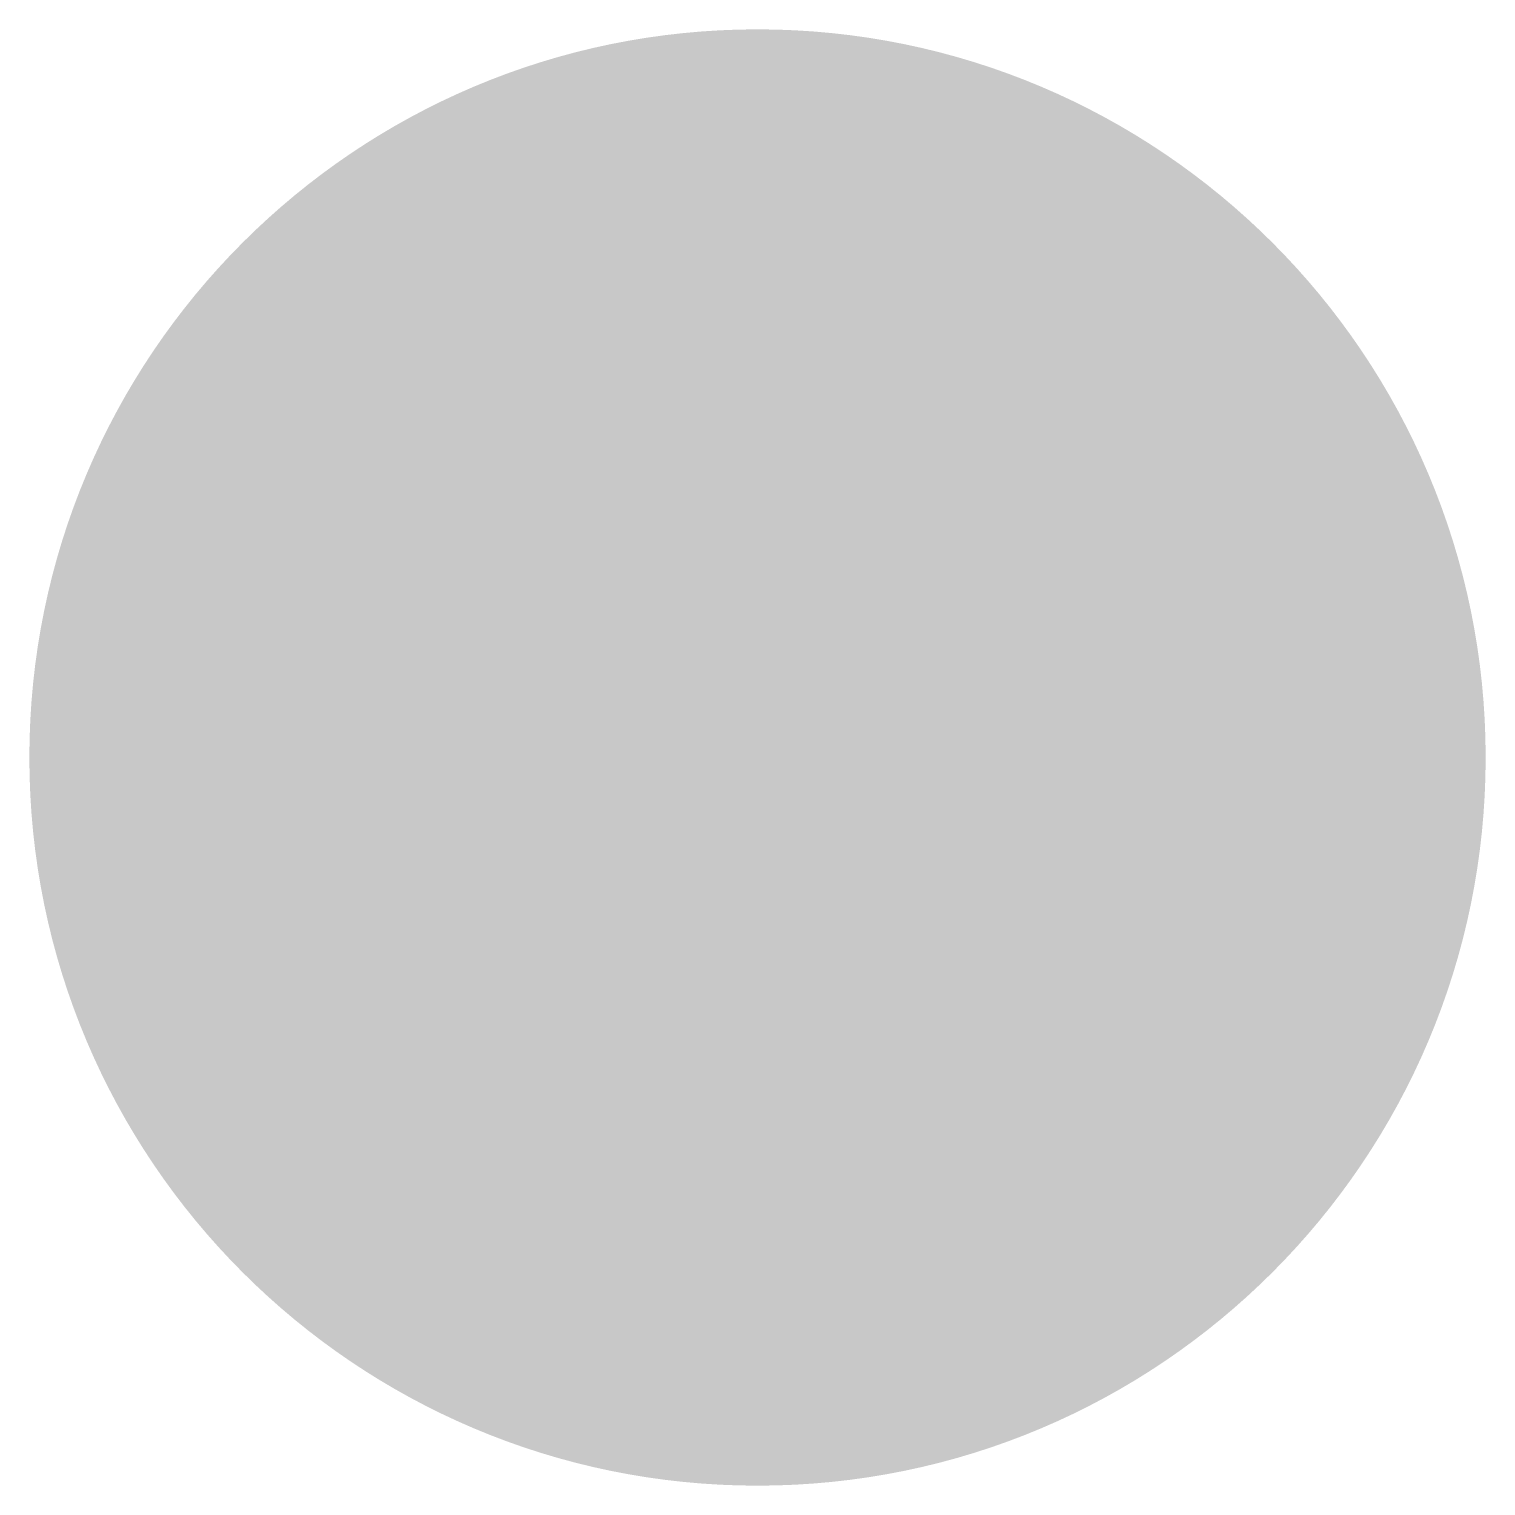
# Model space of a CAD drawing. Header units: inches. Extents: x -3 to 191, y -18 to 93.
# Drawn here: x 107.3 to 107.9, y 38.8 to 39.4 of the extents above; entities that cross this region are included whole.
import ezdxf

# ---------------------------------------------------------------- set-up
doc = ezdxf.new("R2010")
doc.units = ezdxf.units.IN
for name, color, linetype in [('Bottom Layer', 5, 'Continuous'), ('GND 1', 90, 'Continuous'), ('GND 2', 156, 'Continuous'), ('PWR', 16, 'Continuous'), ('Signal L4', 76, 'Continuous'), ('Top Layer', 1, 'Continuous'), ('Via Holes', 16, 'Continuous')]:
    doc.layers.add(name, color=color, linetype=linetype)

msp = doc.modelspace()

# ---------------------------------------------------------------- hatches: boundary and pattern name
at = {"layer": 'Bottom Layer'}
h = msp.add_hatch(color=5, dxfattribs=at)
edge = h.paths.add_edge_path()
edge.add_arc((107.60002, 39.1), 0.3, 0, 360)
at = {"layer": 'GND 1'}
h = msp.add_hatch(color=90, dxfattribs=at)
edge = h.paths.add_edge_path()
edge.add_arc((107.60002, 39.1), 0.3, 0, 360)
at = {"layer": 'GND 2'}
h = msp.add_hatch(color=156, dxfattribs=at)
edge = h.paths.add_edge_path()
edge.add_arc((107.60002, 39.1), 0.3, 0, 360)
at = {"layer": 'PWR'}
h = msp.add_hatch(color=16, dxfattribs=at)
edge = h.paths.add_edge_path()
edge.add_arc((107.60002, 39.1), 0.3, 0, 360)
at = {"layer": 'Signal L4'}
h = msp.add_hatch(color=76, dxfattribs=at)
edge = h.paths.add_edge_path()
edge.add_arc((107.60002, 39.1), 0.3, 0, 360)
at = {"layer": 'Top Layer'}
h = msp.add_hatch(color=1, dxfattribs=at)
edge = h.paths.add_edge_path()
edge.add_arc((107.60002, 39.1), 0.3, 0, 360)
at = {"layer": 'Via Holes'}
h = msp.add_hatch(color=7, dxfattribs=at)
edge = h.paths.add_edge_path()
edge.add_arc((107.60002, 39.1), 0.15, 0, 360)

doc.saveas('drawing.dxf')
